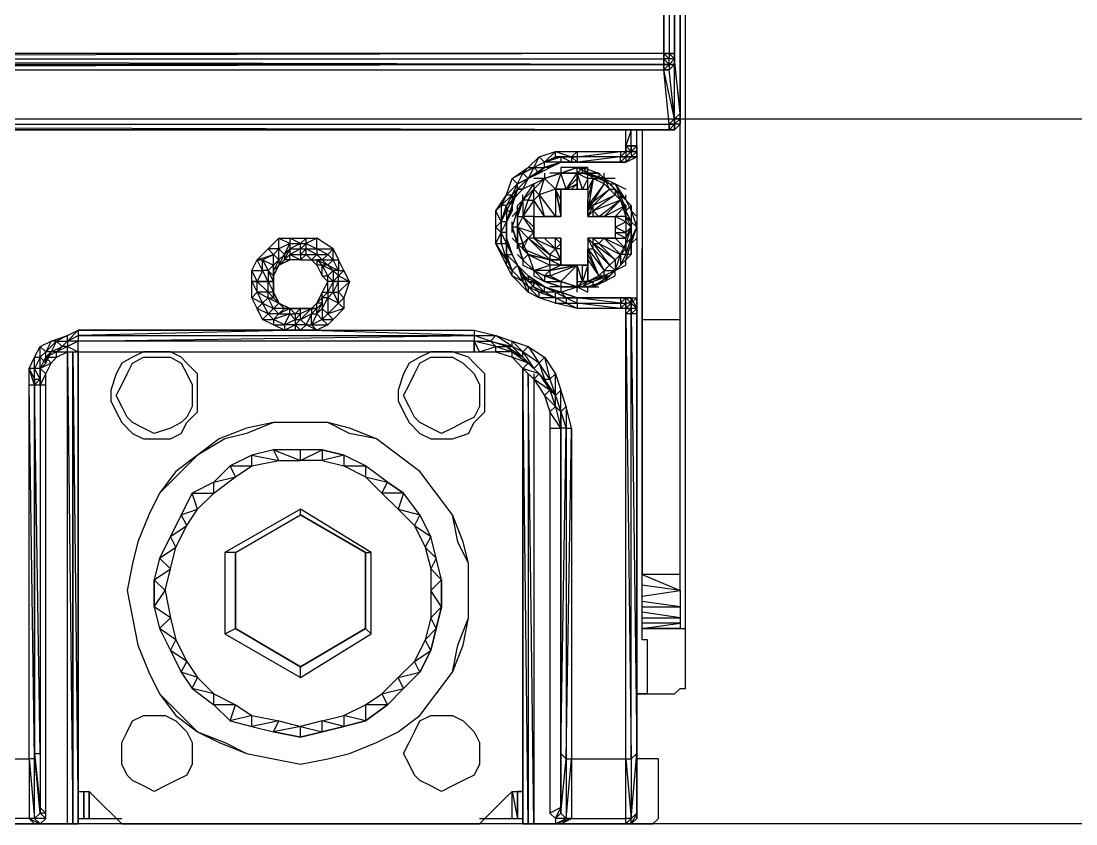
# Model space of a CAD drawing. Header units: millimetres. Extents: x 0 to 3881, y 0 to 2744.
# Drawn here: x 1812.39 to 1860.19, y 1938.23 to 1974.63 of the extents above; entities that cross this region are included whole.
import ezdxf

# ---------------------------------------------------------------- set-up
doc = ezdxf.new("R2010")
doc.units = ezdxf.units.MM

# ---------------------------------------------------------------- blocks, each defined once
blk = doc.blocks.new('A$C147918ED')
at = {"flags": 128}
for points in [[(104.678, 112.379), (104.678, 133.026), (104.678, 133.271), (104.433, 133.271), (104.187, 133.517), (0.737, 133.517), (0.491, 133.271), (0.246, 133.026), (0.246, 112.379), (0.246, 31.96), (0.491, 31.714), (0.491, 31.468), (0.737, 31.468), (1.965, 31.468), (2.211, 31.468), (2.456, 31.468), (102.468, 31.468), (102.713, 31.468), (102.959, 31.468)], [(103.941, 34.922), (0.983, 34.676), (0.983, 34.922), (0.983, 130.078), (0.737, 34.922), (0.737, 130.078), (0.491, 130.078), (0.491, 130.324)], [(104.433, 34.922), (104.433, 130.078), (104.187, 130.078)], [(104.678, 8.857), (104.924, 8.857), (104.924, 9.102), (104.924, 9.594), (104.924, 10.331), (104.924, 10.822), (104.924, 11.804), (104.924, 12.541), (104.924, 36.15), (104.924, 36.395), (104.924, 36.641), (104.924, 36.887), (104.678, 44.255), (104.678, 60.004), (104.678, 60.495), (104.678, 60.741), (104.678, 60.986), (104.678, 61.478), (104.678, 69.829), (104.678, 112.379)], [(102.959, 26.556), (102.959, 22.872), (104.678, 22.872), (104.678, 61.478), (104.678, 31.96), (104.433, 31.714)], [(103.941, 34.676), (103.941, 34.922), (0.983, 34.922), (0.737, 34.922), (0.983, 34.676), (0.737, 34.676)], [(104.187, 34.43), (103.941, 34.43), (0.983, 34.43), (103.941, 34.43), (0.983, 34.43), (0.737, 34.676), (0.983, 34.43), (0.983, 34.676)], [(103.941, 34.676), (103.941, 34.43), (104.187, 34.43), (103.941, 34.185)], [(104.187, 34.43), (104.433, 34.43), (104.433, 34.676), (104.433, 34.43), (104.187, 34.43), (104.433, 34.676), (104.187, 34.676)], [(104.678, 32.205), (104.433, 34.676)], [(104.187, 31.468), (104.187, 31.714), (104.433, 31.714), (104.187, 31.468), (104.433, 31.468), (104.433, 31.714), (104.433, 31.96), (104.187, 31.714), (103.941, 34.185)], [(104.187, 31.714), (104.433, 31.96), (103.941, 34.185)], [(104.433, 31.96), (104.187, 34.185)], [(104.678, 31.96), (104.678, 32.205), (104.433, 31.96)], [(104.187, 31.468), (104.433, 31.468), (104.678, 31.714), (104.433, 31.714)], [(99.275, 3.193), (99.52, 2.947), (99.766, 2.947), (102.222, 2.947), (102.222, 23.117), (102.222, 23.363), (101.976, 23.363), (100.012, 23.363), (99.029, 23.609), (98.292, 23.854), (97.801, 24.1), (97.064, 24.837), (96.818, 25.328), (96.327, 26.31), (96.327, 27.047), (96.327, 27.784), (96.818, 28.521), (97.064, 29.258), (97.801, 29.749), (98.292, 30.24), (99.029, 30.486), (100.012, 30.486), (101.976, 30.486), (102.222, 30.486), (102.222, 30.732), (102.222, 31.468)], [(102.713, 30.486), (102.713, 30.732), (102.713, 31.468)], [(104.187, 31.468), (102.959, 31.468), (102.959, 26.556), (102.959, 26.065), (102.959, 16.471)], [(102.713, 30.732), (102.713, 23.117), (102.713, 23.363), (102.713, 23.854), (102.468, 23.609), (102.222, 23.854), (101.976, 23.854)], [(101.976, 30.24), (102.222, 30.486), (102.222, 30.24), (101.976, 29.995), (102.222, 30.24), (102.222, 29.995), (101.976, 29.995), (101.976, 30.24), (100.012, 30.24), (101.976, 30.486), (101.976, 30.24), (100.012, 29.995), (99.275, 29.995), (98.538, 29.749), (97.801, 29.258), (97.31, 28.767), (97.064, 28.03), (96.818, 27.293)], [(98.538, 29.995), (99.029, 30.486)], [(98.783, 29.749), (99.275, 29.995), (98.538, 29.749), (99.275, 29.995), (98.538, 29.995), (99.029, 30.24), (99.029, 30.486), (99.766, 30.24), (100.012, 30.486), (100.012, 30.24), (99.766, 30.24)], [(99.029, 30.24), (99.766, 30.24), (99.029, 30.24), (99.275, 30.24), (99.275, 29.995), (99.766, 29.995), (100.012, 29.995), (101.976, 29.995), (102.222, 29.995), (102.713, 30.24), (102.713, 30.486)], [(101.976, 30.486), (102.222, 30.486)], [(102.468, 30.24), (102.713, 30.486), (102.468, 30.486), (102.713, 30.486)], [(97.801, 29.258), (98.292, 29.503), (98.047, 29.749)], [(101.976, 29.995), (100.012, 29.995), (99.275, 29.995), (99.766, 29.995)], [(100.503, 29.503), (100.257, 29.749), (100.012, 29.749), (100.257, 29.749), (100.012, 29.503), (100.257, 29.503), (100.257, 29.749), (100.994, 29.503), (100.503, 29.503), (101.24, 29.258), (101.24, 29.503)], [(97.31, 29.012), (97.555, 29.503), (97.064, 29.258), (97.31, 29.012), (96.818, 28.521), (97.064, 28.521), (97.064, 28.275), (96.818, 28.03), (96.818, 27.784), (97.064, 27.784), (96.818, 27.293), (97.064, 28.03), (97.064, 27.784), (97.064, 28.275), (96.818, 27.784), (97.064, 28.275), (97.31, 28.767), (97.31, 29.012), (97.064, 28.521), (97.31, 28.767), (97.064, 28.275), (97.064, 28.03), (97.31, 28.767)], [(97.31, 28.767), (97.801, 29.258)], [(99.52, 28.767), (99.275, 28.767), (99.52, 28.767), (99.275, 29.503), (99.029, 28.767), (99.029, 27.539), (98.538, 27.539), (98.047, 28.275)], [(98.047, 29.012), (98.538, 29.258), (98.047, 29.258)], [(98.047, 28.275), (98.047, 27.539), (98.538, 27.539), (98.292, 28.521), (98.538, 29.258), (99.029, 28.767), (98.292, 28.521), (99.029, 27.539)], [(98.538, 29.503), (98.538, 29.258), (99.275, 29.503), (98.783, 29.503)], [(99.275, 28.275), (99.275, 28.767), (99.029, 28.767), (99.52, 28.767), (100.012, 29.503)], [(99.52, 28.767), (99.766, 28.767), (100.012, 29.012), (100.012, 28.767), (100.257, 28.767), (100.012, 29.503)], [(100.012, 29.503), (100.503, 29.503)], [(100.012, 29.503), (100.503, 29.258), (100.257, 28.767), (100.503, 28.767), (100.503, 29.258), (100.503, 29.503), (100.748, 29.258), (101.24, 29.258)], [(100.994, 29.503), (100.503, 29.503)], [(100.748, 27.784), (100.748, 28.03), (100.503, 28.03), (100.503, 27.784), (100.748, 28.03), (100.503, 27.539), (100.503, 27.784), (101.24, 29.012), (100.748, 29.258), (100.503, 27.784), (100.503, 28.275), (100.748, 29.258), (100.503, 28.767), (100.503, 28.275)], [(100.748, 29.258), (100.503, 29.258)], [(101.731, 29.258), (101.24, 29.258), (101.731, 29.012), (102.222, 28.767)], [(101.24, 29.012), (101.24, 29.258), (101.485, 28.767), (101.731, 28.767), (101.731, 28.521), (101.976, 28.275), (102.222, 28.03), (102.222, 27.539)], [(97.064, 26.802), (97.064, 27.047), (97.31, 27.784), (97.31, 28.03), (97.555, 28.275), (98.047, 29.012), (97.555, 28.767)], [(97.801, 28.275), (98.047, 28.767), (97.801, 28.275), (98.047, 28.275), (97.555, 27.539)], [(98.047, 26.556), (98.047, 26.802), (98.047, 27.047), (98.047, 27.539), (98.538, 27.539), (99.029, 27.539), (99.275, 27.539), (99.275, 28.767), (99.52, 28.767), (99.766, 28.767), (100.012, 28.767), (100.257, 28.767), (100.503, 28.767), (100.503, 28.275), (100.503, 27.784), (100.503, 27.539), (100.748, 27.539), (101.24, 27.539), (101.731, 27.539), (101.731, 27.047), (101.731, 26.802), (101.731, 26.556), (101.24, 26.556), (100.748, 26.556), (100.503, 26.556), (100.503, 26.065), (100.503, 25.574), (100.503, 25.328), (100.257, 25.328), (100.012, 25.328), (99.766, 25.328), (99.52, 25.328), (99.275, 25.328), (99.275, 26.556)], [(99.275, 27.539), (99.275, 27.784), (99.275, 28.275), (99.275, 28.767), (99.275, 27.539), (99.275, 27.784), (99.275, 28.275), (99.029, 28.767)], [(99.766, 28.767), (100.012, 28.767)], [(101.976, 28.275), (100.748, 27.784), (100.994, 27.539), (100.748, 27.539), (101.24, 27.539), (100.994, 27.539), (101.976, 28.275), (101.731, 28.521), (101.485, 28.767), (101.24, 29.012), (100.503, 28.03), (101.485, 28.767), (100.748, 28.03), (101.731, 28.521), (100.748, 27.784)], [(101.485, 29.012), (101.976, 28.521), (101.731, 28.767), (101.976, 28.275), (101.976, 28.521), (102.222, 28.275), (102.468, 28.03), (102.468, 27.784), (102.468, 27.293), (102.468, 27.047), (102.468, 26.556), (102.468, 25.819)], [(101.731, 29.012), (102.222, 28.275), (102.222, 28.521)], [(97.064, 27.539), (97.31, 27.784), (97.555, 28.275), (97.555, 28.521)], [(101.24, 27.539), (101.976, 28.275), (102.222, 28.03), (101.24, 27.539), (101.731, 27.539), (102.222, 28.03), (102.222, 27.539), (102.222, 27.293), (101.731, 27.539), (101.731, 27.047), (102.222, 27.293), (102.222, 26.802), (101.731, 27.047), (101.731, 26.802), (102.222, 26.802), (102.222, 26.556)], [(102.468, 28.03), (102.468, 27.293), (102.222, 27.784), (102.468, 27.293), (102.222, 27.539), (101.731, 27.539)], [(102.713, 27.539), (102.468, 27.784), (102.713, 27.047), (102.713, 27.293)], [(96.573, 26.31), (96.818, 26.31), (96.818, 26.802), (96.573, 26.802), (96.818, 27.293), (96.818, 26.802), (96.818, 27.293), (96.818, 26.556), (97.064, 25.819), (97.31, 25.328), (97.801, 24.837), (98.538, 24.345), (99.275, 24.1), (100.012, 23.854), (101.976, 23.854), (102.222, 23.854), (102.713, 23.854)], [(97.31, 25.819), (97.555, 25.574), (97.555, 25.328), (98.047, 25.082), (98.047, 24.837), (98.538, 24.591), (98.047, 25.082), (97.555, 25.574), (97.31, 26.31), (97.064, 27.047), (97.064, 27.293)], [(98.047, 26.802), (98.047, 26.556), (98.047, 26.802), (98.047, 27.047), (98.047, 27.539), (97.555, 27.539)], [(96.327, 26.31), (96.573, 26.802)], [(97.31, 25.328), (97.555, 24.591), (97.064, 24.837), (97.064, 25.082), (96.818, 25.328), (96.818, 25.574), (96.818, 26.31), (96.573, 26.802)], [(97.555, 25.574), (97.801, 25.819), (97.31, 26.31), (97.555, 26.31), (97.31, 27.047), (97.555, 26.31), (97.801, 25.819), (98.047, 25.082), (98.538, 24.591), (99.275, 24.345), (98.783, 24.345)], [(102.222, 26.802), (102.468, 27.047), (102.222, 26.31), (102.222, 26.556), (102.468, 27.047)], [(102.713, 26.556), (102.468, 26.31), (102.713, 27.047), (102.713, 26.802)], [(72.487, 2.947), (75.189, 2.947), (75.189, 19.91), (75.189, 20.647), (75.435, 21.152), (75.681, 21.644), (76.186, 21.889), (76.923, 22.135), (77.414, 22.38), (87.239, 22.38), (86.748, 22.38), (86.257, 22.626), (85.765, 22.872), (85.52, 23.363), (85.274, 23.854), (85.274, 24.591), (85.274, 25.082), (85.52, 25.574), (86.011, 26.065), (86.502, 26.556), (86.994, 26.556), (87.73, 26.556), (88.222, 26.556)], [(86.502, 26.065), (86.748, 25.819), (86.994, 26.31)], [(86.994, 26.31), (86.994, 26.065), (86.748, 25.819), (86.748, 25.574), (86.994, 26.065), (86.994, 25.819), (87.485, 25.574), (86.994, 25.574), (86.994, 25.819), (86.748, 25.574)], [(88.713, 25.819), (88.959, 25.574), (88.959, 26.065), (88.222, 26.556)], [(100.012, 23.854), (99.275, 24.1), (98.538, 24.345), (97.801, 24.837), (97.801, 24.591), (97.31, 25.328), (97.064, 25.819), (96.818, 26.556), (97.064, 25.819), (96.818, 26.31)], [(97.31, 25.328), (97.555, 24.837), (97.555, 24.591), (97.801, 24.345), (98.047, 24.345), (97.555, 24.837), (97.801, 24.345), (97.801, 24.1), (97.555, 24.591), (97.064, 25.082), (97.31, 25.328), (97.064, 25.819), (97.31, 25.328), (96.818, 25.819), (97.064, 25.819), (96.818, 26.31)], [(97.31, 26.065), (97.31, 26.31), (97.064, 26.556)], [(97.801, 25.819), (98.783, 25.574), (97.801, 26.556)], [(99.029, 26.065), (98.538, 26.556), (98.047, 26.556), (99.029, 26.065), (98.783, 25.819), (98.783, 25.574), (99.275, 25.328), (98.783, 25.328)], [(99.275, 25.328), (99.275, 25.574), (99.275, 26.065), (99.275, 26.556), (99.029, 26.556), (98.538, 26.556), (98.047, 26.556)], [(99.275, 25.574), (99.275, 26.065), (99.029, 26.065), (99.275, 26.31), (99.275, 26.065), (99.275, 26.556), (99.275, 25.328), (99.275, 25.574), (98.783, 25.574), (99.275, 25.574), (98.783, 25.819)], [(100.503, 25.574), (100.503, 25.328), (100.503, 24.591), (100.994, 24.837), (101.24, 24.837), (101.24, 25.082), (101.731, 25.082), (101.976, 25.819), (101.976, 25.328), (102.222, 25.574), (102.468, 25.819), (102.222, 25.819), (101.976, 25.328), (102.468, 25.819), (102.222, 25.574), (102.468, 26.31), (102.468, 26.065)], [(100.748, 26.31), (100.994, 26.31), (100.748, 26.556), (101.24, 26.556), (100.994, 26.31)], [(100.748, 26.065), (100.748, 26.31)], [(101.24, 26.556), (101.731, 26.556), (102.222, 26.065), (102.222, 26.556)], [(101.976, 25.328), (102.222, 25.819), (101.976, 25.819), (102.222, 26.31), (102.222, 25.819), (102.468, 26.556), (102.222, 26.31), (102.222, 26.065), (101.976, 25.819), (101.731, 25.574), (101.731, 25.082), (101.485, 25.328)], [(102.959, 26.556), (102.959, 22.872), (102.959, 11.313), (102.959, 22.872)], [(85.274, 24.591), (85.52, 24.591), (85.274, 25.082), (85.765, 25.082), (85.52, 25.574), (86.257, 25.819)], [(85.765, 25.574), (86.257, 25.328), (86.011, 25.082), (85.765, 25.082), (85.765, 25.574), (86.257, 25.819)], [(86.257, 25.819), (86.502, 25.574), (86.502, 26.065)], [(87.485, 25.819), (87.485, 26.065), (86.994, 25.819), (87.485, 25.819), (87.485, 25.574), (86.994, 25.574), (86.502, 25.328), (86.257, 24.837), (86.257, 24.591), (86.257, 24.1), (86.502, 23.609), (86.994, 23.363), (87.485, 23.363), (87.976, 23.363), (87.485, 22.872), (87.976, 23.117), (87.73, 22.626)], [(86.257, 24.837), (86.502, 25.328), (86.257, 25.082), (86.257, 24.837), (86.257, 25.328), (86.257, 25.819)], [(86.257, 25.082), (86.502, 25.328), (86.748, 25.819), (86.502, 25.574), (86.502, 25.328), (86.994, 25.574)], [(88.959, 26.065), (89.204, 25.574)], [(97.801, 25.819), (98.783, 25.328), (98.783, 25.574)], [(100.503, 26.065), (100.748, 26.065)], [(100.503, 25.819), (100.994, 24.837), (100.503, 26.065), (101.24, 25.082), (100.994, 24.837)], [(103.205, 5.895), (103.205, 8.351), (102.959, 8.351), (102.959, 8.611), (102.959, 8.857), (102.959, 9.348), (102.959, 9.839), (102.959, 10.576), (102.959, 11.313), (102.959, 12.05), (102.959, 13.032), (102.959, 13.769), (102.959, 14.506), (102.959, 15.243), (102.959, 15.734), (102.959, 16.225), (102.959, 16.471), (102.959, 16.717), (102.959, 17.945), (102.959, 26.065)], [(85.52, 25.574), (85.765, 25.574), (86.011, 25.082), (86.011, 24.591), (85.52, 24.591), (86.011, 24.591), (85.765, 25.082), (85.52, 24.591)], [(88.713, 24.837), (88.959, 25.082), (88.713, 25.328), (89.204, 25.082), (88.959, 25.082), (89.204, 24.837), (88.959, 24.591), (89.204, 24.591), (89.204, 24.837), (89.204, 25.082), (88.959, 25.574), (89.204, 25.574), (89.204, 25.082), (89.45, 25.082), (89.204, 24.837), (89.695, 24.591), (89.45, 23.854), (89.204, 23.609), (89.204, 24.1), (89.45, 23.854), (89.45, 23.363), (88.713, 23.117), (89.204, 23.609), (88.713, 23.854), (88.959, 24.1), (89.204, 23.609), (89.45, 23.363), (88.959, 22.872), (88.713, 23.117), (88.467, 23.363), (88.713, 23.854), (88.713, 23.117), (88.467, 22.872), (88.959, 22.872), (88.713, 22.626), (88.467, 22.872), (88.222, 23.117), (88.222, 23.363), (88.467, 23.609), (88.222, 23.609), (87.976, 23.363), (87.485, 23.363)], [(87.485, 25.574), (87.976, 25.574), (88.222, 25.328), (88.467, 24.837), (88.713, 24.591), (88.467, 24.1), (88.222, 23.609)], [(87.976, 25.574), (88.222, 25.574), (88.713, 25.328), (88.467, 25.574), (88.959, 25.574), (88.713, 25.328), (88.467, 25.328), (88.222, 25.328), (88.467, 24.837), (88.467, 25.328), (88.222, 25.574)], [(89.695, 24.591), (89.45, 25.082), (89.204, 25.574)], [(97.555, 24.837), (97.801, 24.591), (97.31, 25.328)], [(100.012, 24.345), (99.275, 24.591), (98.538, 24.837), (98.047, 25.082), (98.538, 24.837), (98.538, 24.591)], [(100.257, 24.591), (100.257, 25.328), (100.012, 25.328), (98.783, 25.082), (100.012, 25.328), (99.275, 25.328), (98.783, 25.082), (98.538, 24.837)], [(100.012, 25.328), (99.275, 25.328), (99.766, 25.328)], [(99.766, 25.328), (100.012, 25.328), (100.012, 25.082), (100.012, 24.591), (100.012, 24.345), (100.012, 24.591), (100.257, 24.591), (100.012, 25.328), (100.012, 25.082), (100.012, 25.328), (100.012, 24.591), (100.012, 25.082)], [(100.257, 25.328), (100.503, 25.328), (100.257, 24.591), (100.503, 24.591), (100.257, 24.591), (100.012, 24.345), (100.257, 24.345), (100.503, 24.345), (100.748, 24.345), (100.748, 24.591), (100.257, 24.345), (100.748, 24.345), (101.24, 24.591), (101.485, 24.837), (100.748, 24.345)], [(101.731, 25.082), (101.485, 24.837), (101.731, 25.082), (101.24, 24.837), (101.485, 24.837), (100.748, 24.591), (101.24, 24.837), (100.503, 24.591), (100.748, 24.591), (100.257, 24.345)], [(86.011, 23.854), (86.011, 24.1), (86.011, 24.591), (85.52, 24.591), (86.011, 24.1), (85.52, 24.1), (86.011, 23.854), (85.765, 23.609), (86.257, 23.363), (86.011, 23.117)], [(88.713, 24.1), (88.713, 24.591)], [(89.204, 24.1), (89.695, 24.591), (89.204, 24.591), (88.959, 24.591), (88.713, 24.591)], [(98.047, 24.591), (97.555, 24.837)], [(98.538, 24.1), (98.538, 24.345), (98.047, 24.591)], [(101.24, 24.591), (100.503, 24.345), (100.994, 24.345)], [(86.011, 23.854), (86.257, 23.854), (86.502, 23.609), (86.257, 24.1)], [(86.748, 22.626), (87.239, 22.872), (86.994, 23.117), (87.239, 23.117), (86.994, 23.363), (86.748, 23.363), (86.994, 23.363), (86.502, 23.609), (86.748, 23.363), (86.502, 23.609), (86.257, 24.1), (86.257, 23.854)], [(98.292, 24.1), (99.029, 23.854), (98.292, 23.854), (98.292, 24.1), (98.047, 24.345), (98.538, 24.1), (98.292, 24.1), (97.801, 24.345), (98.292, 23.854)], [(100.012, 24.1), (100.012, 24.345)], [(88.467, 23.609), (88.467, 23.363), (88.222, 23.117), (88.467, 23.609), (88.467, 23.854), (88.467, 23.363), (88.467, 22.872), (87.976, 22.626), (88.713, 22.626), (88.222, 22.38)], [(102.222, 23.363), (102.222, 23.609), (102.222, 23.854), (101.976, 23.609), (102.222, 23.609), (101.976, 23.363)], [(102.468, 23.609), (102.222, 23.854), (102.468, 23.854), (102.222, 23.854)], [(102.468, 23.609), (102.222, 23.609), (102.222, 23.363), (102.468, 23.609), (102.468, 23.363), (102.222, 23.117)], [(102.468, 23.363), (102.468, 23.609), (102.468, 23.854)], [(102.468, 23.609), (102.468, 23.854), (102.713, 23.363), (102.468, 23.117)], [(102.468, 23.609), (102.713, 23.363), (102.468, 23.363)], [(102.713, 23.117), (102.713, 23.363), (102.468, 23.609), (102.713, 23.363)], [(87.485, 23.117), (87.239, 23.117), (87.239, 22.872), (87.239, 22.626), (87.239, 22.38), (87.485, 22.38), (77.414, 22.135)], [(86.257, 22.872), (86.502, 23.117), (86.011, 23.117)], [(86.748, 22.626), (86.994, 23.117), (86.257, 22.872)], [(102.713, 23.117), (102.713, 5.895), (102.713, 3.193)], [(104.678, 11.313), (104.678, 22.872)], [(76.923, 21.889), (77.414, 22.135), (95.345, 22.135), (87.485, 22.38), (77.414, 22.38)], [(88.222, 22.38), (87.485, 22.38)], [(87.485, 22.38), (95.345, 22.38)], [(95.345, 22.38), (96.327, 22.135), (97.064, 21.889), (97.801, 21.644), (98.538, 21.152), (99.029, 20.401), (99.275, 19.664)], [(95.345, 21.889), (96.082, 21.889), (96.327, 21.644), (96.818, 21.644), (96.082, 21.889), (97.064, 21.644), (96.327, 22.135)], [(76.677, 21.644), (76.923, 21.889), (76.923, 21.644), (76.677, 21.644), (76.432, 21.398), (76.186, 21.398), (75.941, 21.398)], [(76.432, 21.152), (76.923, 21.398), (77.414, 21.398), (77.414, 21.889)], [(77.414, 21.398), (81.836, 21.398), (83.309, 21.398), (91.415, 21.398), (92.888, 21.398), (95.345, 21.398), (95.345, 21.889), (77.414, 21.889)], [(95.345, 21.889), (95.59, 21.398), (96.327, 21.398), (97.064, 21.152), (97.555, 20.647), (98.047, 20.155), (98.538, 19.419), (98.783, 18.682), (98.783, 17.945), (98.783, 0.491)], [(95.59, 21.398), (96.327, 21.644), (95.345, 21.889)], [(96.818, 21.644), (97.064, 21.644), (97.064, 21.889), (97.555, 21.398), (97.064, 21.644), (97.555, 21.152), (97.555, 21.398), (97.801, 21.644), (98.292, 20.892), (97.555, 21.398), (98.047, 20.647), (98.292, 20.892), (98.538, 21.152), (98.783, 20.155), (98.292, 20.892), (98.538, 20.155), (98.783, 20.155)], [(75.435, 19.91), (75.681, 19.91), (75.681, 20.155), (75.681, 20.647), (75.681, 19.91), (75.681, 3.193), (75.681, 0.737), (75.941, 0.491), (75.941, 19.91), (75.941, 20.401), (76.186, 20.892), (76.432, 21.152)], [(75.681, 0), (76.923, 0), (77.169, 0), (77.414, 0), (77.414, 21.398), (77.414, 0.246), (77.66, 0.246), (77.906, 0.246), (79.379, 0.246)], [(75.681, 20.647), (75.941, 21.152), (76.186, 20.892), (75.681, 20.647), (75.941, 20.401), (75.681, 19.91), (75.941, 19.91)], [(75.941, 20.892), (76.186, 21.398), (75.941, 21.152), (75.941, 20.892), (75.941, 21.398)], [(76.923, 0), (76.923, 21.398), (77.169, 0), (77.169, 21.398), (77.169, 0), (77.169, 21.398), (77.414, 0)], [(75.435, 2.947), (75.189, 19.91), (75.435, 19.91), (75.189, 20.647), (75.435, 20.155), (75.435, 20.647), (75.189, 20.647)], [(75.435, 20.155), (75.681, 20.155), (75.435, 20.647)], [(75.435, 19.91), (75.681, 20.155), (75.681, 20.647), (75.435, 20.647)], [(98.047, 20.401), (98.047, 0), (97.801, 20.401), (97.801, 0), (97.555, 20.647), (97.555, 0)], [(97.555, 10.822), (97.555, 0), (97.555, 20.647), (97.555, 0), (97.555, 10.822), (97.555, 20.647), (97.555, 12.05), (97.555, 0.246)], [(75.435, 2.947), (75.435, 19.91)], [(75.435, 2.947), (75.435, 3.193), (75.681, 3.193), (75.435, 19.91)], [(99.52, 18.927), (99.275, 19.664)], [(99.52, 18.927), (99.275, 18.682)], [(98.783, 17.945), (99.275, 17.945)], [(99.275, 0.737), (99.275, 3.193), (99.275, 17.945), (99.275, 3.193), (99.52, 17.945), (99.52, 2.947), (99.766, 17.945), (99.766, 2.947)], [(102.959, 17.454), (102.959, 17.208)], [(88.467, 16.962), (89.45, 16.717), (88.467, 16.471), (89.45, 16.225), (90.432, 15.734), (91.169, 14.997), (91.415, 15.489), (92.152, 14.997), (91.169, 14.997), (91.906, 14.26), (92.643, 13.524), (93.134, 12.541), (93.38, 11.559), (93.38, 10.576), (93.38, 9.348), (93.134, 8.351), (92.643, 7.369), (91.906, 6.632), (91.169, 5.895), (92.152, 6.141), (91.906, 6.632), (92.888, 6.877), (92.643, 7.369), (93.38, 7.86), (93.134, 8.351), (93.625, 8.857), (93.38, 9.348), (93.871, 9.839), (93.38, 10.576), (93.871, 11.067), (93.871, 9.839), (93.625, 8.857), (93.38, 7.86), (92.888, 6.877), (92.152, 6.141), (91.415, 5.404), (90.432, 4.667), (89.45, 4.421), (88.467, 4.176), (87.485, 3.93), (86.257, 4.176)], [(88.467, 16.962), (87.485, 16.962)], [(80.853, 9.839), (80.853, 11.067), (81.344, 10.576), (81.59, 11.559), (81.836, 12.541), (82.327, 13.524), (82.818, 14.26), (83.555, 14.997), (84.537, 15.734), (85.274, 16.225), (86.502, 16.471), (87.485, 16.471)], [(97.555, 5.649), (97.555, 12.05), (97.555, 15.489)], [(102.959, 15.489), (102.959, 15.734)], [(102.959, 14.26), (102.959, 14.506)], [(90.678, 8.611), (90.678, 12.296), (87.485, 14.26), (84.046, 12.296), (84.046, 8.611), (87.485, 6.632), (90.678, 8.611), (90.432, 8.857), (87.485, 7.123)], [(84.537, 12.296), (87.485, 14.015), (90.432, 12.296)], [(90.432, 12.296), (87.485, 14.015), (87.485, 14.26)], [(102.959, 13.524), (102.959, 13.769)], [(103.205, 5.895), (104.433, 5.895), (104.678, 6.141), (104.924, 6.141), (104.924, 6.386), (104.924, 12.541)], [(84.046, 8.611), (84.537, 8.857), (84.537, 12.296), (84.046, 12.296)], [(87.485, 6.632), (87.485, 7.123), (84.537, 8.857), (84.537, 12.296), (84.537, 8.857), (87.485, 7.123), (90.432, 8.857)], [(90.432, 12.296), (90.678, 12.296)], [(102.959, 12.05), (102.959, 11.804)], [(93.871, 9.839), (93.871, 11.067)], [(102.959, 11.067), (102.959, 11.313), (104.678, 10.576), (102.959, 10.822)], [(104.678, 10.576), (104.678, 11.313), (102.959, 11.313)], [(102.959, 10.331), (104.678, 10.576), (104.678, 9.839), (102.959, 10.085)], [(80.853, 9.839), (81.099, 8.857)], [(102.959, 9.839), (104.678, 9.839), (104.678, 9.348), (102.959, 9.594)], [(102.959, 9.348), (104.678, 9.348), (104.678, 9.102), (102.959, 9.102)], [(81.099, 8.857), (81.59, 7.86)], [(102.959, 8.857), (104.678, 8.857), (104.924, 8.857)], [(81.59, 7.86), (82.081, 6.877)], [(82.081, 6.877), (82.572, 6.141)], [(82.572, 6.141), (83.555, 5.404)], [(102.713, 3.439), (102.713, 5.895)], [(83.555, 5.404), (84.292, 4.667)], [(84.292, 4.667), (85.274, 4.421)], [(85.274, 4.421), (86.257, 4.176)], [(87.485, 3.93), (87.485, 4.421)], [(102.713, 3.193), (102.713, 3.439), (102.713, 0.737)], [(75.189, 2.947), (75.189, 0.246), (72.487, 0.246), (71.505, 0.246), (71.259, 0.246), (71.259, 0.491), (71.259, 0.246), (71.259, 0), (71.505, 0.246), (71.505, 0), (75.435, 0), (75.681, 0), (75.941, 0.246), (75.941, 0.491), (75.681, 0.491), (75.941, 0.246), (75.435, 0.246)], [(75.435, 2.947), (75.681, 0.491), (75.435, 3.193), (75.681, 0.737), (75.681, 0.491), (75.435, 0.246)], [(99.275, 0.737), (99.275, 3.193), (99.275, 0.491), (99.52, 2.947), (99.52, 0.246), (99.766, 2.947), (99.766, 0.246), (102.222, 0.246), (102.222, 2.947), (102.468, 2.947)], [(99.275, 0), (102.222, 0), (102.222, 0.246), (102.222, 2.947), (102.468, 0.246), (102.222, 0.246)], [(100.994, 0), (103.205, 0), (103.45, 0), (103.696, 0.246), (103.696, 0.491), (103.696, 2.947), (102.713, 2.947)], [(77.414, 1.474), (77.66, 1.474), (77.906, 1.474), (78.151, 1.228), (79.379, 0), (95.59, 0), (96.818, 1.228), (97.064, 1.474), (97.31, 1.474)], [(77.414, 1.474), (77.66, 1.474), (77.906, 1.474), (78.151, 1.228), (79.379, 0), (95.59, 0), (96.818, 1.228), (97.064, 1.474), (97.31, 1.474)], [(97.064, 0.246), (97.064, 1.474), (97.31, 0.246)], [(99.275, 0.491), (99.029, 0.246), (99.029, 0)], [(99.766, 0.246), (99.52, 0.246), (99.275, 0.491), (99.275, 0.737)], [(102.713, 0.491), (102.713, 0.737), (102.713, 0.246), (102.713, 0.491), (102.468, 0), (102.468, 0.246)], [(75.435, 0), (75.189, 0.246)], [(95.59, 0.246), (97.064, 0.246), (97.31, 0.246), (97.555, 0.246), (97.555, 0), (97.801, 0), (98.047, 0), (99.029, 0)], [(99.029, 0), (99.52, 0.246), (99.029, 0.246)]]:
    blk.add_lwpolyline(points, dxfattribs=at)
for points in [[(104.187, 130.078), (103.941, 130.078), (103.941, 34.922)], [(104.433, 34.922), (104.187, 130.078), (104.187, 34.922), (104.433, 34.676)], [(104.433, 130.078), (104.433, 34.922)], [(103.941, 34.922), (104.187, 34.922), (103.941, 34.922)], [(103.941, 34.922), (103.941, 34.676)], [(103.941, 34.922), (104.187, 34.922), (104.187, 34.676), (103.941, 34.922)], [(104.433, 34.922), (104.187, 34.922)], [(104.433, 34.676), (104.433, 34.922), (104.433, 34.676)], [(103.941, 34.43), (0.983, 34.676), (103.941, 34.676), (103.941, 34.43)], [(103.941, 34.185), (103.941, 34.43), (0.983, 34.185)], [(103.941, 34.43), (103.941, 34.676), (103.941, 34.43)], [(104.187, 34.676), (103.941, 34.676), (104.187, 34.43)], [(103.941, 34.185), (103.941, 34.43), (103.941, 34.185)], [(104.187, 34.185), (104.433, 34.43), (104.187, 34.43)], [(104.433, 31.96), (104.433, 34.43), (104.678, 32.205), (104.433, 31.96)], [(104.187, 34.185), (103.941, 34.185), (104.187, 34.185)], [(104.187, 31.468), (0.737, 31.714), (104.187, 31.714), (104.187, 31.468)], [(104.187, 31.468), (104.187, 31.714)], [(104.187, 31.714), (104.433, 31.714), (104.187, 31.714)], [(104.433, 31.714), (104.433, 31.96), (104.433, 31.714)], [(104.433, 31.96), (104.433, 31.714)], [(104.433, 31.714), (104.433, 31.96), (104.433, 31.714)], [(104.433, 31.714), (104.433, 31.96), (104.678, 31.96), (104.433, 31.96), (104.678, 31.96), (104.678, 31.714)], [(104.433, 31.714), (104.433, 31.468)], [(0.737, 31.468), (104.187, 31.468), (0.737, 31.468)], [(104.187, 31.468), (0.737, 31.468)], [(102.468, 30.732), (102.468, 31.468), (102.222, 30.732), (102.468, 30.732), (102.222, 30.732), (102.468, 30.732), (102.468, 30.486), (102.713, 30.732)], [(104.187, 31.468), (104.433, 31.468)], [(102.222, 30.486), (102.468, 30.486), (102.222, 30.24), (102.468, 30.486), (102.222, 30.486), (102.468, 30.486), (102.222, 30.486), (102.222, 30.732), (102.468, 30.486), (102.222, 30.732)], [(102.468, 30.732), (102.468, 30.486), (102.468, 30.732)], [(102.713, 30.732), (102.713, 30.486), (102.468, 30.486)], [(102.713, 30.732), (102.468, 30.732), (102.713, 30.732)], [(102.713, 30.732), (102.713, 30.486)], [(102.713, 30.486), (102.713, 30.732), (102.713, 30.486)], [(98.292, 30.24), (98.538, 29.995), (98.047, 29.749)], [(98.538, 29.995), (99.275, 30.24), (98.538, 29.995)], [(99.766, 30.24), (99.766, 29.995), (99.275, 30.24)], [(99.766, 30.24), (100.012, 30.24), (100.012, 29.995), (99.766, 30.24)], [(102.222, 30.24), (101.976, 30.24), (102.222, 30.24)], [(102.468, 30.486), (102.468, 30.24), (102.222, 29.995), (102.713, 30.24), (102.222, 30.24)], [(102.468, 30.24), (102.222, 29.995), (102.468, 30.24)], [(102.222, 30.24), (102.468, 30.24), (102.222, 30.24)], [(102.713, 30.24), (102.468, 30.24), (102.713, 30.486), (102.713, 30.24)], [(102.713, 30.486), (102.468, 30.24)], [(102.713, 30.24), (102.468, 30.24), (102.713, 30.24)], [(97.555, 29.503), (98.047, 29.749), (97.801, 29.258), (97.31, 29.012), (97.801, 29.258), (97.555, 29.503), (97.801, 29.749), (98.047, 29.749)], [(98.292, 29.503), (97.801, 29.258), (98.538, 29.749), (98.292, 29.503)], [(98.538, 29.749), (98.538, 29.995), (98.047, 29.749), (98.538, 29.749), (98.292, 29.503), (98.783, 29.749)], [(98.538, 29.749), (99.275, 29.995), (98.783, 29.749)], [(99.766, 29.995), (99.275, 29.995), (99.766, 29.995)], [(99.275, 29.749), (99.275, 29.503), (100.012, 29.749)], [(100.012, 29.749), (99.275, 29.503), (100.012, 29.503)], [(99.766, 29.995), (100.012, 29.995), (99.766, 29.995)], [(101.976, 29.995), (100.012, 29.995), (101.976, 29.995)], [(100.012, 29.749), (100.503, 29.503), (100.503, 29.749), (100.012, 29.749)], [(102.222, 29.995), (101.976, 29.995), (102.222, 29.995)], [(97.801, 29.258), (97.555, 28.767), (97.801, 29.258), (97.31, 28.767)], [(98.538, 29.258), (98.047, 28.767)], [(98.538, 29.258), (98.047, 28.767)], [(98.047, 28.767), (98.538, 29.258)], [(99.275, 29.503), (98.538, 29.258)], [(99.275, 29.503), (98.538, 29.258)], [(98.538, 29.258), (99.275, 29.503)], [(99.275, 29.503), (100.012, 29.503), (99.275, 29.503)], [(99.52, 28.767), (100.012, 29.012), (100.012, 29.258)], [(100.257, 29.503), (100.503, 29.503), (100.012, 29.503)], [(100.012, 29.012), (100.012, 28.767), (100.012, 29.503), (100.012, 29.012)], [(100.012, 29.503), (100.012, 29.258)], [(100.503, 29.503), (101.24, 29.258), (100.994, 29.258), (100.257, 29.503), (100.994, 29.503), (100.994, 29.258)], [(100.994, 29.258), (101.485, 29.012), (100.994, 29.503), (101.24, 29.258), (101.485, 29.012)], [(101.24, 29.258), (101.731, 28.767), (101.485, 29.012)], [(96.818, 28.521), (97.31, 29.012), (96.818, 28.521)], [(97.064, 28.275), (97.555, 28.767), (97.31, 28.767), (97.555, 28.767)], [(98.047, 29.012), (98.047, 28.767), (97.555, 28.275)], [(98.047, 28.767), (97.555, 28.275)], [(98.047, 28.767), (98.292, 28.521), (98.047, 28.275)], [(99.029, 28.767), (99.275, 27.539), (99.275, 27.784), (99.029, 28.767)], [(101.731, 29.012), (101.976, 28.521), (101.485, 29.012)], [(96.573, 28.03), (96.818, 28.521), (96.573, 28.03), (97.064, 28.521), (96.818, 28.03), (96.573, 27.293), (96.818, 28.03)], [(97.31, 27.784), (97.555, 28.275), (97.31, 27.539)], [(97.31, 27.047), (97.31, 27.539), (97.555, 28.275), (97.31, 27.784), (97.31, 27.047), (97.31, 26.31)], [(97.555, 28.275), (97.555, 27.539), (97.801, 28.275)], [(102.222, 27.784), (102.468, 28.03), (101.976, 28.521), (102.222, 27.784), (101.976, 28.275), (102.222, 27.539)], [(102.222, 28.275), (102.468, 27.784), (102.468, 28.03), (102.222, 28.275)], [(96.327, 27.784), (96.573, 28.03), (96.573, 27.293), (96.573, 26.802), (96.327, 27.047), (96.573, 27.293)], [(96.573, 27.293), (96.818, 27.784), (96.818, 27.293)], [(96.818, 27.293), (97.064, 27.784), (96.818, 27.293)], [(97.31, 27.047), (97.31, 27.784), (97.31, 27.047), (97.064, 27.047), (97.31, 26.31)], [(100.748, 27.784), (100.503, 27.539), (100.748, 27.539)], [(96.573, 26.802), (96.573, 27.293), (96.573, 26.802)], [(96.818, 26.802), (96.818, 27.293), (96.818, 26.802)], [(96.818, 26.556), (96.818, 27.293)], [(97.31, 27.047), (97.31, 27.539), (97.555, 27.539), (97.31, 27.047)], [(97.555, 27.539), (98.047, 27.047), (98.047, 26.802), (97.801, 26.556), (97.31, 27.047), (98.047, 26.802)], [(98.047, 26.556), (98.047, 27.539)], [(99.275, 27.539), (99.029, 27.539)], [(102.222, 27.539), (102.468, 27.047), (102.222, 27.293)], [(102.468, 26.556), (102.468, 27.293), (102.468, 26.556), (102.468, 27.293), (102.713, 27.047)], [(96.573, 26.802), (96.573, 26.31)], [(96.818, 26.31), (96.818, 25.819), (96.818, 25.574), (97.064, 25.082), (96.818, 25.819), (96.818, 26.31), (96.818, 26.802)], [(96.818, 26.802), (96.818, 26.31), (96.818, 26.556), (96.818, 26.802)], [(102.222, 26.556), (101.731, 26.802), (101.731, 26.556)], [(86.502, 26.556), (86.994, 26.31), (86.502, 26.065)], [(86.994, 26.556), (86.994, 26.31), (87.485, 26.31)], [(87.485, 26.31), (86.994, 26.065), (87.485, 26.065)], [(87.73, 26.556), (87.485, 26.31), (87.73, 26.31)], [(87.73, 26.31), (87.485, 26.065), (87.73, 26.065)], [(87.73, 26.31), (88.222, 26.065), (88.222, 26.556)], [(96.327, 26.31), (96.573, 26.31), (96.818, 25.574), (96.327, 26.31)], [(96.818, 26.31), (97.064, 25.819)], [(97.555, 25.574), (97.31, 26.31), (97.555, 25.574)], [(97.555, 25.574), (97.31, 26.31), (97.555, 25.574)], [(97.801, 26.556), (97.555, 26.065), (97.555, 26.31)], [(97.801, 26.556), (98.783, 25.819), (98.047, 26.556), (97.801, 26.556)], [(99.029, 26.065), (99.029, 26.556), (98.538, 26.556)], [(99.275, 26.31), (99.275, 26.556), (99.029, 26.556)], [(100.748, 26.556), (100.503, 26.556), (100.748, 26.31)], [(100.748, 26.065), (100.503, 26.556), (100.503, 26.065)], [(100.748, 26.31), (101.485, 25.328), (101.731, 25.574)], [(100.994, 26.31), (101.976, 25.819), (101.731, 25.574)], [(101.24, 26.556), (101.976, 25.819), (102.222, 26.065)], [(102.468, 25.819), (102.468, 26.556), (102.468, 26.31)], [(86.011, 26.065), (86.257, 25.819), (86.502, 26.065)], [(87.73, 26.065), (87.485, 25.819), (87.73, 25.819)], [(87.73, 25.819), (87.485, 25.574), (87.976, 25.574)], [(87.73, 26.065), (88.222, 26.065), (88.222, 25.819), (87.976, 25.574), (87.73, 25.819), (88.222, 25.819)], [(88.467, 25.574), (88.222, 25.574), (88.222, 25.328), (87.976, 25.574), (88.467, 25.574), (88.222, 25.819), (88.713, 25.819), (88.222, 26.065), (88.959, 26.065), (88.713, 25.819)], [(97.064, 25.819), (97.31, 25.328)], [(97.801, 25.819), (97.555, 26.065), (98.783, 25.574)], [(99.029, 26.065), (99.275, 25.574)], [(100.503, 25.819), (100.503, 26.065), (100.503, 25.574)], [(100.748, 26.065), (101.485, 25.328), (101.24, 25.082)], [(86.257, 25.328), (86.502, 25.574), (86.257, 25.082), (86.257, 25.328)], [(86.502, 25.328), (86.994, 25.574), (86.748, 25.574), (86.502, 25.328)], [(97.555, 25.574), (98.047, 25.082)], [(98.047, 25.082), (97.555, 25.574), (98.047, 25.082)], [(100.503, 25.574), (100.994, 24.837), (100.503, 24.591), (100.503, 25.574)], [(101.731, 25.082), (102.222, 25.328), (102.222, 25.574)], [(86.011, 25.082), (86.257, 24.837), (86.257, 24.591), (86.011, 24.591), (86.257, 24.591)], [(88.713, 24.591), (88.467, 24.837), (88.713, 24.837), (88.467, 25.328), (88.959, 25.082), (88.959, 24.591)], [(97.31, 25.328), (97.555, 24.837)], [(97.31, 25.328), (97.555, 24.837)], [(98.783, 25.328), (98.783, 25.082), (98.047, 25.082)], [(98.538, 24.837), (98.047, 25.082), (98.538, 24.837)], [(100.012, 25.328), (99.275, 24.591), (98.783, 24.837), (98.538, 24.837), (98.783, 25.082), (98.783, 24.837)], [(99.52, 25.328), (99.766, 25.328), (99.275, 25.328)], [(101.24, 24.591), (101.731, 24.837), (101.731, 25.082)], [(101.731, 25.082), (101.976, 25.328), (101.485, 24.837), (101.976, 25.328)], [(85.52, 24.1), (85.52, 24.591), (85.274, 24.591)], [(86.257, 24.591), (86.011, 24.591), (86.257, 24.1), (86.011, 24.1), (86.257, 23.854), (86.257, 24.1)], [(86.257, 24.591), (86.257, 24.837), (86.257, 24.591)], [(86.257, 24.1), (86.257, 24.591), (86.257, 24.1)], [(88.467, 24.837), (88.713, 24.591), (88.467, 24.837)], [(88.713, 24.591), (88.467, 24.1), (88.713, 24.1)], [(88.959, 24.591), (88.713, 24.591), (88.713, 24.837)], [(88.713, 24.1), (88.959, 24.1), (88.959, 24.591), (88.713, 24.1)], [(88.959, 24.1), (89.204, 24.1), (89.204, 24.591), (88.959, 24.1)], [(97.555, 24.837), (98.047, 24.345), (98.047, 24.591)], [(97.801, 24.591), (98.047, 24.591), (98.538, 24.345)], [(98.047, 24.591), (98.538, 24.1)], [(99.275, 24.591), (98.538, 24.837), (99.275, 24.591)], [(98.538, 24.591), (99.275, 24.591), (99.275, 24.345)], [(100.012, 24.345), (99.275, 24.591), (100.012, 24.345)], [(100.257, 24.345), (100.503, 24.591), (100.012, 24.345)], [(85.52, 24.1), (85.765, 23.609), (85.274, 23.854)], [(88.467, 24.1), (88.222, 23.609), (88.467, 23.854)], [(88.467, 23.854), (88.713, 24.1), (88.713, 23.854), (88.467, 23.854)], [(98.538, 24.345), (99.029, 24.1), (99.275, 24.1), (98.538, 24.345), (99.029, 24.1), (98.538, 24.1), (99.029, 23.854), (99.029, 23.609), (99.52, 23.609), (99.029, 23.854), (99.52, 23.854), (99.52, 23.609), (99.029, 23.854), (99.029, 24.1)], [(99.029, 23.854), (98.538, 24.1), (99.029, 23.854)], [(99.029, 24.1), (99.52, 23.854), (99.029, 24.1), (99.52, 23.854)], [(99.275, 24.345), (99.275, 24.1), (100.012, 24.345)], [(99.275, 24.345), (100.012, 24.345)], [(99.275, 24.1), (99.52, 23.854), (100.012, 23.854)], [(100.012, 24.345), (100.503, 24.1), (100.503, 24.345)], [(100.257, 24.345), (100.012, 24.345)], [(85.765, 23.609), (86.011, 23.117), (85.52, 23.363)], [(86.011, 23.854), (86.502, 23.609), (86.257, 23.363), (86.502, 23.117), (86.748, 23.363), (86.257, 23.363)], [(87.976, 23.363), (87.976, 23.117), (88.222, 23.363), (88.222, 23.609)], [(99.52, 23.609), (100.012, 23.609), (100.012, 23.854), (99.52, 23.854), (100.012, 23.609), (100.012, 23.363)], [(100.012, 23.854), (99.52, 23.854), (100.012, 23.854)], [(101.976, 23.854), (100.012, 23.854)], [(100.012, 23.854), (101.976, 23.854), (101.976, 23.609)], [(101.976, 23.609), (101.976, 23.363), (100.012, 23.609)], [(101.976, 23.854), (102.222, 23.854)], [(102.222, 23.854), (101.976, 23.854), (102.222, 23.854)], [(102.222, 23.609), (102.222, 23.854), (102.468, 23.609), (102.222, 23.609)], [(102.468, 23.854), (102.222, 23.854), (102.468, 23.854), (102.468, 23.609)], [(102.222, 23.363), (102.222, 23.609), (102.222, 23.363)], [(102.468, 23.609), (102.713, 23.363), (102.468, 23.854), (102.468, 23.609), (102.713, 23.363)], [(86.011, 23.117), (85.765, 22.872), (86.257, 22.872)], [(86.502, 23.117), (86.994, 23.117), (86.994, 23.363)], [(87.485, 23.363), (86.994, 23.363), (87.239, 23.117), (87.485, 23.363)], [(87.239, 22.872), (87.485, 22.872), (87.485, 23.117)], [(87.485, 23.117), (87.485, 23.363), (87.976, 23.363), (87.485, 23.117)], [(87.976, 23.363), (88.222, 23.363), (87.976, 23.363)], [(87.976, 23.117), (88.222, 23.117), (87.976, 22.626)], [(102.468, 23.363), (102.222, 23.363), (102.468, 23.363)], [(102.468, 2.947), (102.468, 23.117), (102.222, 23.117)], [(102.468, 23.363), (102.468, 23.117)], [(102.713, 3.193), (102.713, 23.117), (102.468, 23.117), (102.713, 3.193), (102.468, 2.947), (102.468, 0.246)], [(102.713, 23.363), (102.713, 23.117)], [(102.713, 23.117), (102.713, 3.193)], [(102.713, 5.895), (102.713, 23.117)], [(102.713, 23.117), (102.713, 5.895)], [(86.257, 22.872), (86.257, 22.626), (86.748, 22.626)], [(86.748, 22.626), (86.748, 22.38), (87.239, 22.626)], [(87.239, 22.626), (87.485, 22.872), (87.73, 22.626), (87.485, 22.38), (87.73, 22.626)], [(87.239, 22.626), (87.485, 22.38)], [(87.73, 22.626), (87.976, 22.626), (88.222, 22.38)], [(76.923, 22.135), (76.432, 21.889), (76.923, 21.889)], [(76.923, 21.889), (77.414, 22.38), (77.414, 22.135), (77.414, 21.889)], [(95.345, 21.889), (77.414, 21.889), (95.345, 22.135), (95.345, 21.889)], [(87.485, 22.38), (95.345, 22.38), (95.345, 22.135)], [(96.082, 21.889), (95.345, 22.135), (96.327, 22.135), (96.082, 21.889)], [(75.681, 21.152), (75.681, 21.644), (75.941, 21.398), (75.681, 21.152), (75.941, 20.892), (75.681, 20.647)], [(76.186, 21.889), (75.941, 21.398), (76.432, 21.889)], [(76.432, 21.889), (76.186, 21.398), (76.677, 21.644)], [(76.923, 21.398), (76.923, 21.644), (76.432, 21.398)], [(77.414, 21.398), (77.414, 21.889), (76.923, 21.644)], [(95.345, 21.889), (95.345, 21.398), (95.59, 21.398)], [(96.327, 21.644), (97.064, 21.398), (96.327, 21.398)], [(96.818, 21.644), (97.064, 21.398), (97.555, 21.152)], [(75.435, 21.152), (75.681, 21.152), (75.435, 20.647)], [(76.432, 21.152), (76.432, 21.398), (75.941, 21.152)], [(77.414, 1.474), (77.414, 21.398)], [(77.414, 0.246), (77.414, 21.398), (77.414, 0.246)], [(77.414, 21.398), (77.414, 0.246), (77.414, 0), (77.414, 21.398)], [(78.888, 19.173), (79.134, 18.682), (79.379, 18.19), (79.871, 17.699), (80.362, 17.454), (80.853, 17.454), (81.59, 17.454), (82.081, 17.699), (82.327, 18.19), (82.818, 18.682), (82.818, 19.173), (82.818, 19.664), (82.818, 20.401), (82.327, 20.892), (82.081, 21.152), (81.59, 21.398), (80.853, 21.398), (80.362, 21.398), (79.871, 21.152), (79.379, 20.892), (79.134, 20.401), (78.888, 19.664)], [(82.818, 19.664), (82.818, 20.401), (82.327, 20.892), (82.081, 21.152), (81.59, 21.398), (80.853, 21.398), (80.362, 21.398), (79.871, 21.152), (79.379, 20.892), (79.134, 20.401), (78.888, 19.664), (78.888, 19.173), (79.134, 18.682), (79.379, 18.19), (79.871, 17.699), (80.362, 17.454), (80.853, 17.454), (81.59, 17.454), (82.081, 17.699), (82.327, 18.19), (82.818, 18.682), (82.818, 19.173)], [(79.379, 19.91), (79.625, 20.401), (79.871, 20.892), (80.362, 21.152), (80.853, 21.152), (81.59, 21.152), (82.081, 20.892), (82.327, 20.401), (82.572, 19.91), (82.572, 19.419), (82.572, 18.927), (82.327, 18.436), (82.081, 18.19), (81.59, 17.945), (80.853, 17.699), (80.362, 17.945), (79.871, 18.19), (79.625, 18.436), (79.379, 18.927), (79.134, 19.419)], [(80.362, 17.945), (79.871, 18.19), (79.625, 18.436), (79.379, 18.927), (79.134, 19.419), (79.379, 19.91), (79.625, 20.401), (79.871, 20.892), (80.362, 21.152), (80.853, 21.152), (81.59, 21.152), (82.081, 20.892), (82.327, 20.401), (82.572, 19.91), (82.572, 19.419), (82.572, 18.927), (82.327, 18.436), (82.081, 18.19), (81.59, 17.945), (80.853, 17.699)], [(91.906, 19.173), (92.152, 18.682), (92.397, 18.19), (92.888, 17.699), (93.38, 17.454), (93.871, 17.454), (94.362, 17.454), (95.099, 17.699), (95.345, 18.19), (95.836, 18.682), (95.836, 19.173), (95.836, 19.664), (95.836, 20.401), (95.345, 20.892), (95.099, 21.152), (94.362, 21.398), (93.871, 21.398), (93.38, 21.398), (92.888, 21.152), (92.397, 20.892), (92.152, 20.401), (91.906, 19.664)], [(95.836, 19.664), (95.836, 20.401), (95.345, 20.892), (95.099, 21.152), (94.362, 21.398), (93.871, 21.398), (93.38, 21.398), (92.888, 21.152), (92.397, 20.892), (92.152, 20.401), (91.906, 19.664), (91.906, 19.173), (92.152, 18.682), (92.397, 18.19), (92.888, 17.699), (93.38, 17.454), (93.871, 17.454), (94.362, 17.454), (95.099, 17.699), (95.345, 18.19), (95.836, 18.682), (95.836, 19.173)], [(92.152, 19.419), (92.397, 19.91), (92.643, 20.401), (92.888, 20.892), (93.38, 21.152), (93.871, 21.152), (94.362, 21.152), (94.853, 20.892), (95.345, 20.401), (95.59, 19.91), (95.59, 19.419), (95.59, 18.927), (95.345, 18.436), (94.853, 18.19), (94.362, 17.945), (93.871, 17.699), (93.38, 17.945), (92.888, 18.19), (92.643, 18.436), (92.397, 18.927)], [(93.38, 17.945), (92.888, 18.19), (92.643, 18.436), (92.397, 18.927), (92.152, 19.419), (92.397, 19.91), (92.643, 20.401), (92.888, 20.892), (93.38, 21.152), (93.871, 21.152), (94.362, 21.152), (94.853, 20.892), (95.345, 20.401), (95.59, 19.91), (95.59, 19.419), (95.59, 18.927), (95.345, 18.436), (94.853, 18.19), (94.362, 17.945), (93.871, 17.699)], [(97.064, 21.398), (97.801, 20.892), (97.064, 21.152)], [(97.555, 21.152), (97.801, 20.892), (98.047, 20.647)], [(97.555, 1.474), (97.31, 1.474), (97.555, 1.474), (97.555, 20.647)], [(97.801, 20.892), (98.292, 20.401), (97.555, 20.647)], [(98.047, 20.647), (98.292, 20.401), (98.538, 20.155)], [(75.435, 20.155), (75.435, 19.91)], [(98.292, 20.401), (98.783, 19.664), (98.047, 20.155)], [(98.538, 20.155), (98.783, 19.664), (99.029, 19.419)], [(98.783, 20.155), (99.029, 19.419), (99.029, 20.401)], [(75.435, 3.193), (75.435, 19.91)], [(98.783, 19.664), (99.029, 18.927), (98.538, 19.419)], [(99.275, 19.664), (99.029, 19.419), (99.275, 18.682), (99.275, 17.945), (99.275, 18.682)], [(99.029, 18.927), (99.029, 19.419), (99.275, 18.682)], [(99.029, 18.927), (99.275, 17.945), (98.783, 18.682)], [(99.275, 17.945), (99.275, 18.682), (99.52, 17.945), (99.275, 17.945)], [(99.52, 18.927), (99.52, 17.945), (99.766, 17.945)], [(79.871, 9.348), (80.116, 8.106), (80.607, 6.877), (81.099, 5.895), (81.836, 4.912), (82.818, 4.176), (83.8, 3.684), (85.029, 3.193), (86.257, 2.947), (87.485, 2.702), (88.713, 2.947), (89.695, 3.193), (90.924, 3.684), (91.906, 4.176), (92.888, 4.912), (93.625, 5.895), (94.362, 6.877), (94.853, 8.106), (95.099, 9.348), (95.099, 10.576), (95.099, 11.804), (94.853, 12.787), (94.362, 14.015), (93.625, 14.997), (92.888, 15.98), (91.906, 16.717), (90.924, 17.454), (89.695, 17.945), (88.713, 18.19), (87.485, 18.19), (86.257, 18.19), (85.029, 17.945), (83.8, 17.454), (82.818, 16.717), (81.836, 15.98), (81.099, 14.997), (80.607, 14.015), (80.116, 12.787), (79.871, 11.804), (79.625, 10.576)], [(79.871, 9.348), (80.116, 8.106), (80.607, 6.877), (81.099, 5.895), (81.836, 4.912), (82.818, 4.176), (83.8, 3.684), (85.029, 3.193), (86.257, 2.947), (87.485, 2.702), (88.713, 2.947), (89.695, 3.193), (90.924, 3.684), (91.906, 4.176), (92.888, 4.912), (93.625, 5.895), (94.362, 6.877), (94.853, 8.106), (95.099, 9.348), (95.099, 10.576), (95.099, 11.804), (94.853, 12.787), (94.362, 14.015), (93.625, 14.997), (92.888, 15.98), (91.906, 16.717), (90.924, 17.454), (89.695, 17.945), (88.713, 18.19), (87.485, 18.19), (86.257, 18.19), (85.029, 17.945), (83.8, 17.454), (82.818, 16.717), (81.836, 15.98), (81.099, 14.997), (80.607, 14.015), (80.116, 12.787), (79.871, 11.804), (79.625, 10.576)], [(86.257, 18.19), (85.029, 17.699), (84.046, 17.454), (82.818, 16.717), (82.081, 15.98), (81.099, 14.997), (80.607, 14.015), (80.116, 12.787), (79.871, 11.804), (79.625, 10.576), (79.871, 9.348), (80.116, 8.106), (80.607, 6.877), (81.099, 5.895), (82.081, 4.912), (82.818, 4.176), (84.046, 3.684), (85.029, 3.193), (86.257, 2.947), (87.485, 2.702), (88.713, 2.947), (89.695, 3.193), (90.924, 3.684), (91.906, 4.176), (92.888, 4.912), (93.625, 5.895), (94.362, 6.877), (94.608, 8.106), (95.099, 9.348), (95.099, 10.576), (95.099, 11.804), (94.608, 12.787), (94.362, 14.015), (93.625, 14.997), (92.888, 15.98), (91.906, 16.717), (90.924, 17.454), (89.695, 17.699), (88.713, 18.19), (87.485, 18.19)], [(95.099, 11.804), (94.608, 12.787), (94.362, 14.015), (93.625, 14.997), (92.888, 15.98), (91.906, 16.717), (90.924, 17.454), (89.695, 17.699), (88.713, 18.19), (87.485, 18.19), (86.257, 18.19), (85.029, 17.699), (84.046, 17.454), (82.818, 16.717), (82.081, 15.98), (81.099, 14.997), (80.607, 14.015), (80.116, 12.787), (79.871, 11.804), (79.625, 10.576), (79.871, 9.348), (80.116, 8.106), (80.607, 6.877), (81.099, 5.895), (82.081, 4.912), (82.818, 4.176), (84.046, 3.684), (85.029, 3.193), (86.257, 2.947), (87.485, 2.702), (88.713, 2.947), (89.695, 3.193), (90.924, 3.684), (91.906, 4.176), (92.888, 4.912), (93.625, 5.895), (94.362, 6.877), (94.608, 8.106), (95.099, 9.348), (95.099, 10.576)], [(88.467, 4.176), (89.45, 4.421), (90.432, 4.667), (91.415, 5.404), (92.152, 6.141), (92.888, 6.877), (93.38, 7.86), (93.625, 8.857), (93.871, 9.839), (93.871, 11.067), (93.625, 12.05), (93.38, 13.032), (92.888, 14.015), (92.152, 14.997), (91.415, 15.489), (90.432, 16.225), (89.45, 16.717), (88.467, 16.962), (87.485, 16.962), (86.257, 16.962), (85.274, 16.717), (84.292, 16.225), (83.555, 15.489), (82.572, 14.997), (82.081, 14.015), (81.59, 13.032), (81.099, 12.05), (80.853, 11.067), (80.853, 9.839), (81.099, 8.857), (81.59, 7.86), (82.081, 6.877), (82.572, 6.141), (83.555, 5.404), (84.292, 4.667), (85.274, 4.421), (86.257, 4.176), (87.485, 3.93)], [(86.502, 16.471), (86.257, 16.962), (85.274, 16.717)], [(87.485, 16.962), (86.257, 16.962), (87.485, 16.471)], [(88.467, 16.962), (88.467, 16.471), (87.485, 16.471)], [(85.274, 16.225), (85.274, 16.717), (84.292, 16.225)], [(89.45, 16.717), (89.45, 16.225), (90.432, 16.225)], [(84.537, 15.734), (84.292, 16.225), (83.555, 15.489)], [(90.432, 16.225), (90.432, 15.734), (91.415, 15.489)], [(83.555, 14.997), (83.555, 15.489), (82.572, 14.997)], [(82.818, 14.26), (82.572, 14.997), (82.081, 14.015)], [(92.152, 14.997), (91.906, 14.26), (92.888, 14.015)], [(82.327, 13.524), (82.081, 14.015), (81.59, 13.032)], [(92.888, 14.015), (92.643, 13.524), (93.38, 13.032)], [(81.836, 12.541), (81.59, 13.032), (81.099, 12.05)], [(93.38, 13.032), (93.134, 12.541), (93.625, 12.05)], [(81.59, 11.559), (81.099, 12.05), (80.853, 11.067)], [(90.432, 8.857), (90.432, 12.296)], [(93.625, 12.05), (93.38, 11.559), (93.871, 11.067)], [(81.344, 10.576), (81.59, 9.348), (80.853, 9.839)], [(81.59, 9.348), (81.836, 8.351), (81.099, 8.857)], [(104.678, 9.102), (104.678, 8.857), (102.959, 8.857)], [(81.836, 8.351), (82.327, 7.369), (81.59, 7.86)], [(82.327, 7.369), (82.818, 6.632), (82.081, 6.877)], [(82.818, 6.632), (83.555, 5.895), (82.572, 6.141)], [(83.555, 5.895), (84.537, 5.404), (83.555, 5.404)], [(90.432, 4.667), (89.45, 4.912), (89.45, 4.421), (88.467, 4.667), (89.45, 4.912), (90.432, 5.404), (91.169, 5.895), (91.415, 5.404), (90.432, 5.404)], [(103.205, 5.895), (102.713, 5.895)], [(102.713, 5.895), (102.713, 0.491), (102.713, 0.737), (102.713, 3.439)], [(84.537, 5.404), (85.274, 4.912), (84.292, 4.667)], [(79.379, 3.684), (79.625, 4.176), (79.871, 4.667), (80.362, 4.912), (80.853, 4.912), (81.344, 4.912), (81.836, 4.667), (82.327, 4.176), (82.572, 3.684), (82.572, 3.193), (82.572, 2.702), (82.327, 2.211), (81.836, 1.965), (81.344, 1.719), (80.853, 1.474), (80.362, 1.719), (79.871, 1.965), (79.625, 2.211), (79.379, 2.702), (79.379, 3.193)], [(80.362, 1.719), (79.871, 1.965), (79.625, 2.211), (79.379, 2.702), (79.379, 3.193), (79.379, 3.684), (79.625, 4.176), (79.871, 4.667), (80.362, 4.912), (80.853, 4.912), (81.344, 4.912), (81.836, 4.667), (82.327, 4.176), (82.572, 3.684), (82.572, 3.193), (82.572, 2.702), (82.327, 2.211), (81.836, 1.965), (81.344, 1.719), (80.853, 1.474)], [(85.274, 4.912), (86.502, 4.667), (85.274, 4.421)], [(92.397, 2.702), (92.152, 3.193), (92.397, 3.684), (92.643, 4.176), (92.888, 4.667), (93.38, 4.912), (93.871, 4.912), (94.362, 4.912), (94.853, 4.667), (95.345, 4.176), (95.59, 3.684), (95.59, 3.193), (95.59, 2.702), (95.345, 2.211), (94.853, 1.965), (94.362, 1.719), (93.871, 1.474), (93.38, 1.719), (92.888, 1.965), (92.643, 2.211)], [(93.38, 1.719), (92.888, 1.965), (92.643, 2.211), (92.397, 2.702), (92.152, 3.193), (92.397, 3.684), (92.643, 4.176), (92.888, 4.667), (93.38, 4.912), (93.871, 4.912), (94.362, 4.912), (94.853, 4.667), (95.345, 4.176), (95.59, 3.684), (95.59, 3.193), (95.59, 2.702), (95.345, 2.211), (94.853, 1.965), (94.362, 1.719), (93.871, 1.474)], [(86.502, 4.667), (87.485, 4.421), (86.257, 4.176)], [(87.485, 4.421), (88.467, 4.176), (88.467, 4.667)], [(75.435, 2.947), (75.189, 2.947), (75.435, 0.246)], [(102.713, 3.193), (102.713, 0.737), (102.713, 0.491), (102.713, 0.246), (102.468, 0), (102.222, 0), (102.468, 0.246), (102.713, 0.491)], [(77.66, 0.246), (77.66, 1.474)], [(77.906, 0.246), (77.906, 1.474), (77.906, 0.246)], [(97.31, 1.474), (97.31, 0.246)], [(97.555, 1.474), (97.555, 0.246)], [(99.275, 0.737), (98.783, 0.491), (99.029, 0.246)], [(75.435, 0.246), (75.189, 0.246), (75.681, 0)], [(99.275, 0), (99.766, 0.246), (99.029, 0)]]:
    blk.add_lwpolyline(points, close=True, dxfattribs=at)

msp = doc.modelspace()

# ---------------------------------------------------------------- linework, layer by layer
at = {"color": 8}
msp.add_lwpolyline([(1495.634, 1970.191), (2272.034, 1970.191), (2272.037, 1938.234), (1495.637, 1938.234)], close=True, dxfattribs=at)

# ---------------------------------------------------------------- block references
at = {"color": 7, "ltscale": 3}
msp.add_blockref('A$C147918ED', (1737.573, 1938.234), dxfattribs=at)

doc.saveas('drawing.dxf')
